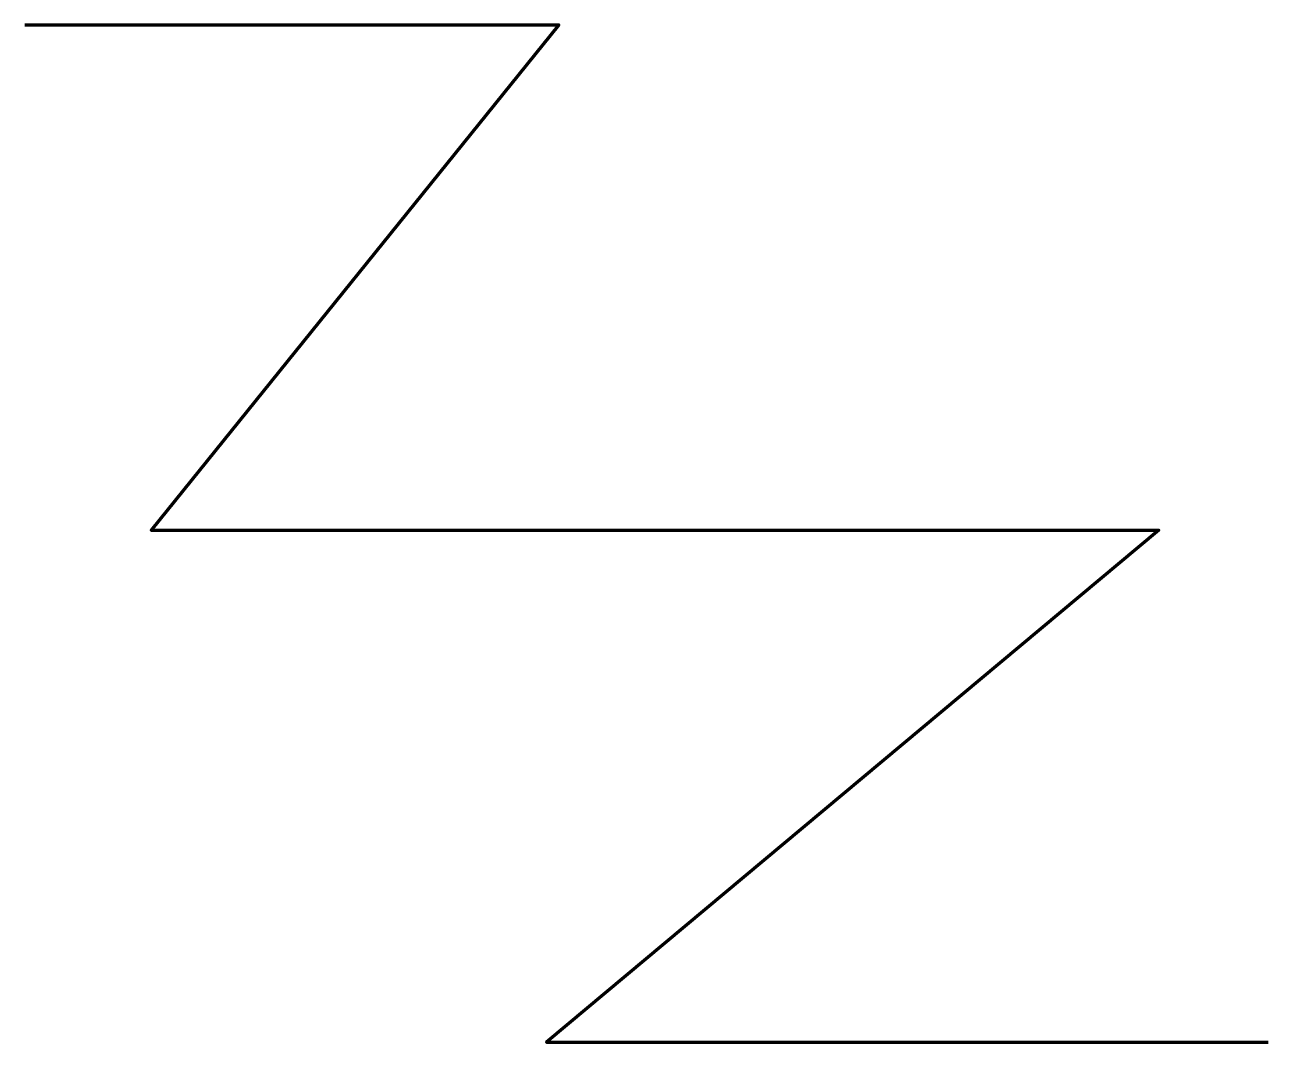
# Model space of a CAD drawing. Extents: x 1084 to 1928, y -1438 to -748.
import ezdxf

# ---------------------------------------------------------------- set-up
doc = ezdxf.new("R2010")
doc.units = 0
doc.header["$MEASUREMENT"] = 0
doc.layers.add('the_sleeping_charm_path', color=7, linetype='Continuous', lineweight=0)

msp = doc.modelspace()

# ---------------------------------------------------------------- linework, layer by layer
at = {"layer": 'the_sleeping_charm_path', "color": 7, "lineweight": 140}
msp.add_lwpolyline([(1084.1, -747.97), (1446.37, -747.97), (1169.71, -1090.83), (1853.58, -1090.83), (1437.93, -1438.43), (1927.69, -1438.43)], dxfattribs=at)

doc.saveas('drawing.dxf')
